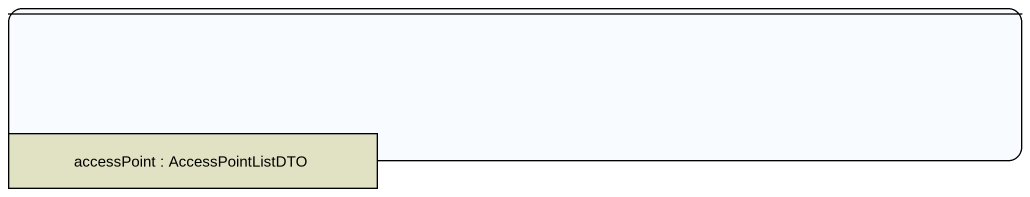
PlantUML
@startuml
hide empty description
state " " as state1 {
  state "accessPoint : AccessPointListDTO" as accessPoint <<object>> #E1E1C3
}
@enduml
